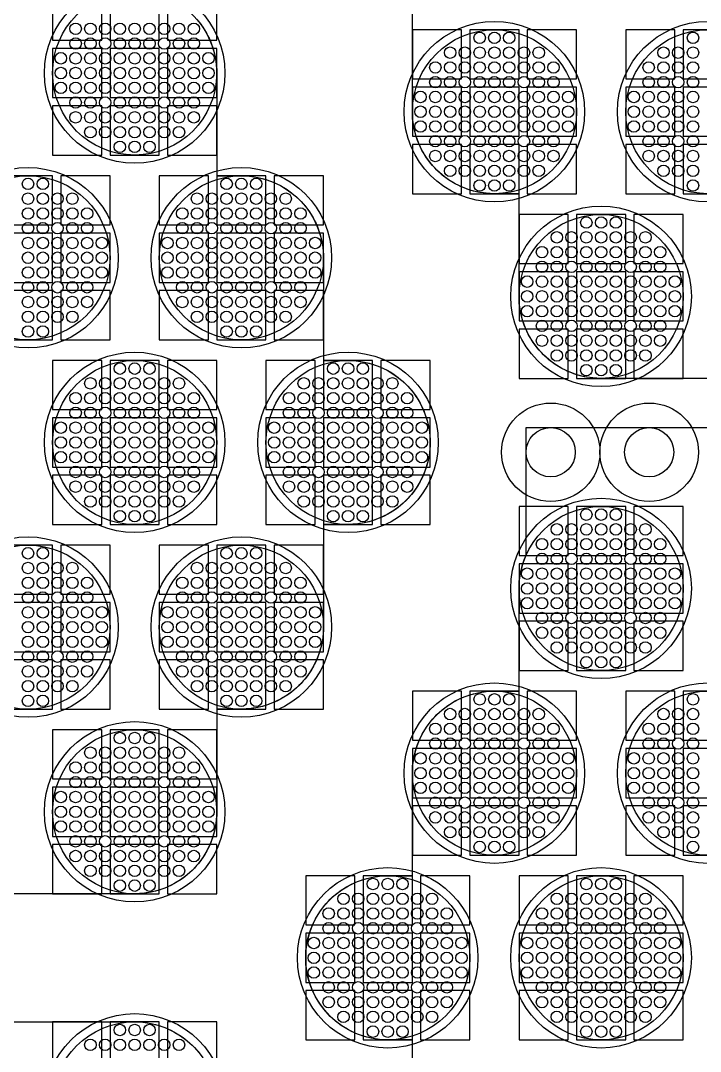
# Model space of a CAD drawing. Extents: x -49 to 54, y -38 to 38.
# Drawn here: x 35.98 to 40.12, y -14.71 to -8.43 of the extents above; entities that cross this region are included whole.
import ezdxf

# ---------------------------------------------------------------- set-up
doc = ezdxf.new("R2010")
doc.units = 0
for name, color, linetype in [('ADHESIVE_VIA_OPENINGS', 30, 'CONTINUOUS'), ('BACK_LAYER', 5, 'CONTINUOUS'), ('COND_LAYER_LOWER_ELECTRODE', 6, 'CONTINUOUS'), ('CONDUCTIVE_LAYER_BACK_LAYER', 2, 'CONTINUOUS'), ('EMITTER', 3, 'CONTINUOUS'), ('LOWER_ELECTRODE', 1, 'CONTINUOUS'), ('SUBSTRATE_VIA', 4, 'CONTINUOUS')]:
    doc.layers.add(name, color=color, linetype=linetype)

msp = doc.modelspace()

# ---------------------------------------------------------------- linework, layer by layer
at = {"layer": 'ADHESIVE_VIA_OPENINGS'}
for centre in [(39.207, -11.0564), (39.807, -11.0564)]:
    msp.add_circle(centre, 0.3, dxfattribs=at)
at = {"layer": 'BACK_LAYER'}
for points in [[(36.1721, -8.5448), (36.4721, -8.5448), (36.4721, -8.2448), (36.1721, -8.2448)], [(36.5221, -8.5448), (36.8221, -8.5448), (36.8221, -8.2448), (36.5221, -8.2448)], [(36.8721, -8.5448), (37.1721, -8.5448), (37.1721, -8.2448), (36.8721, -8.2448)], [(38.3639, -8.7805), (38.6639, -8.7805), (38.6639, -8.4805), (38.3639, -8.4805)], [(38.7139, -8.7805), (39.0139, -8.7805), (39.0139, -8.4805), (38.7139, -8.4805)], [(39.0639, -8.7805), (39.3639, -8.7805), (39.3639, -8.4805), (39.0639, -8.4805)], [(39.6639, -8.7805), (39.9639, -8.7805), (39.9639, -8.4805), (39.6639, -8.4805)], [(40.0139, -8.7805), (40.3139, -8.7805), (40.3139, -8.4805), (40.0139, -8.4805)], [(36.1721, -8.8948), (36.4721, -8.8948), (36.4721, -8.5948), (36.1721, -8.5948)], [(36.5221, -8.8948), (36.8221, -8.8948), (36.8221, -8.5948), (36.5221, -8.5948)], [(36.8721, -8.8948), (37.1721, -8.8948), (37.1721, -8.5948), (36.8721, -8.5948)], [(38.3639, -9.1305), (38.6639, -9.1305), (38.6639, -8.8305), (38.3639, -8.8305)], [(38.7139, -9.1305), (39.0139, -9.1305), (39.0139, -8.8305), (38.7139, -8.8305)], [(39.0639, -9.1305), (39.3639, -9.1305), (39.3639, -8.8305), (39.0639, -8.8305)], [(39.6639, -9.1305), (39.9639, -9.1305), (39.9639, -8.8305), (39.6639, -8.8305)], [(40.0139, -9.1305), (40.3139, -9.1305), (40.3139, -8.8305), (40.0139, -8.8305)], [(36.1721, -9.2448), (36.4721, -9.2448), (36.4721, -8.9448), (36.1721, -8.9448)], [(36.5221, -9.2448), (36.8221, -9.2448), (36.8221, -8.9448), (36.5221, -8.9448)], [(36.8721, -9.2448), (37.1721, -9.2448), (37.1721, -8.9448), (36.8721, -8.9448)], [(38.3639, -9.4805), (38.6639, -9.4805), (38.6639, -9.1805), (38.3639, -9.1805)], [(38.7139, -9.4805), (39.0139, -9.4805), (39.0139, -9.1805), (38.7139, -9.1805)], [(39.0639, -9.4805), (39.3639, -9.4805), (39.3639, -9.1805), (39.0639, -9.1805)], [(39.6639, -9.4805), (39.9639, -9.4805), (39.9639, -9.1805), (39.6639, -9.1805)], [(40.0139, -9.4805), (40.3139, -9.4805), (40.3139, -9.1805), (40.0139, -9.1805)], [(35.8721, -9.6707), (36.1721, -9.6707), (36.1721, -9.3707), (35.8721, -9.3707)], [(36.2221, -9.6707), (36.5221, -9.6707), (36.5221, -9.3707), (36.2221, -9.3707)], [(36.8221, -9.6707), (37.1221, -9.6707), (37.1221, -9.3707), (36.8221, -9.3707)], [(37.1721, -9.6707), (37.4721, -9.6707), (37.4721, -9.3707), (37.1721, -9.3707)], [(37.5221, -9.6707), (37.8221, -9.6707), (37.8221, -9.3707), (37.5221, -9.3707)], [(39.0139, -9.9063), (39.3139, -9.9063), (39.3139, -9.6063), (39.0139, -9.6063)], [(39.3639, -9.9063), (39.6639, -9.9063), (39.6639, -9.6063), (39.3639, -9.6063)], [(39.7139, -9.9063), (40.0139, -9.9063), (40.0139, -9.6063), (39.7139, -9.6063)], [(35.8721, -10.0207), (36.1721, -10.0207), (36.1721, -9.7207), (35.8721, -9.7207)], [(36.2221, -10.0207), (36.5221, -10.0207), (36.5221, -9.7207), (36.2221, -9.7207)], [(36.8221, -10.0207), (37.1221, -10.0207), (37.1221, -9.7207), (36.8221, -9.7207)], [(37.1721, -10.0207), (37.4721, -10.0207), (37.4721, -9.7207), (37.1721, -9.7207)], [(37.5221, -10.0207), (37.8221, -10.0207), (37.8221, -9.7207), (37.5221, -9.7207)], [(39.0139, -10.2563), (39.3139, -10.2563), (39.3139, -9.9563), (39.0139, -9.9563)], [(39.3639, -10.2563), (39.6639, -10.2563), (39.6639, -9.9563), (39.3639, -9.9563)], [(39.7139, -10.2563), (40.0139, -10.2563), (40.0139, -9.9563), (39.7139, -9.9563)], [(35.8721, -10.3707), (36.1721, -10.3707), (36.1721, -10.0707), (35.8721, -10.0707)], [(36.2221, -10.3707), (36.5221, -10.3707), (36.5221, -10.0707), (36.2221, -10.0707)], [(36.8221, -10.3707), (37.1221, -10.3707), (37.1221, -10.0707), (36.8221, -10.0707)], [(37.1721, -10.3707), (37.4721, -10.3707), (37.4721, -10.0707), (37.1721, -10.0707)], [(37.5221, -10.3707), (37.8221, -10.3707), (37.8221, -10.0707), (37.5221, -10.0707)], [(39.0139, -10.6063), (39.3139, -10.6063), (39.3139, -10.3063), (39.0139, -10.3063)], [(39.3639, -10.6063), (39.6639, -10.6063), (39.6639, -10.3063), (39.3639, -10.3063)], [(39.7139, -10.6063), (40.0139, -10.6063), (40.0139, -10.3063), (39.7139, -10.3063)], [(36.1721, -10.7965), (36.4721, -10.7965), (36.4721, -10.4965), (36.1721, -10.4965)], [(36.5221, -10.7965), (36.8221, -10.7965), (36.8221, -10.4965), (36.5221, -10.4965)], [(36.8721, -10.7965), (37.1721, -10.7965), (37.1721, -10.4965), (36.8721, -10.4965)], [(37.4721, -10.7965), (37.7721, -10.7965), (37.7721, -10.4965), (37.4721, -10.4965)], [(37.8221, -10.7965), (38.1221, -10.7965), (38.1221, -10.4965), (37.8221, -10.4965)], [(38.1721, -10.7965), (38.4721, -10.7965), (38.4721, -10.4965), (38.1721, -10.4965)], [(36.1721, -11.1465), (36.4721, -11.1465), (36.4721, -10.8465), (36.1721, -10.8465)], [(36.5221, -11.1465), (36.8221, -11.1465), (36.8221, -10.8465), (36.5221, -10.8465)], [(36.8721, -11.1465), (37.1721, -11.1465), (37.1721, -10.8465), (36.8721, -10.8465)], [(37.4721, -11.1465), (37.7721, -11.1465), (37.7721, -10.8465), (37.4721, -10.8465)], [(37.8221, -11.1465), (38.1221, -11.1465), (38.1221, -10.8465), (37.8221, -10.8465)], [(38.1721, -11.1465), (38.4721, -11.1465), (38.4721, -10.8465), (38.1721, -10.8465)], [(36.1721, -11.4965), (36.4721, -11.4965), (36.4721, -11.1965), (36.1721, -11.1965)], [(36.5221, -11.4965), (36.8221, -11.4965), (36.8221, -11.1965), (36.5221, -11.1965)], [(36.8721, -11.4965), (37.1721, -11.4965), (37.1721, -11.1965), (36.8721, -11.1965)], [(37.4721, -11.4965), (37.7721, -11.4965), (37.7721, -11.1965), (37.4721, -11.1965)], [(37.8221, -11.4965), (38.1221, -11.4965), (38.1221, -11.1965), (37.8221, -11.1965)], [(38.1721, -11.4965), (38.4721, -11.4965), (38.4721, -11.1965), (38.1721, -11.1965)], [(39.0139, -11.6867), (39.3139, -11.6867), (39.3139, -11.3867), (39.0139, -11.3867)], [(39.3639, -11.6867), (39.6639, -11.6867), (39.6639, -11.3867), (39.3639, -11.3867)], [(39.7139, -11.6867), (40.0139, -11.6867), (40.0139, -11.3867), (39.7139, -11.3867)], [(35.8721, -11.9223), (36.1721, -11.9223), (36.1721, -11.6223), (35.8721, -11.6223)], [(36.2221, -11.9223), (36.5221, -11.9223), (36.5221, -11.6223), (36.2221, -11.6223)], [(36.8221, -11.9223), (37.1221, -11.9223), (37.1221, -11.6223), (36.8221, -11.6223)], [(37.1721, -11.9223), (37.4721, -11.9223), (37.4721, -11.6223), (37.1721, -11.6223)], [(37.5221, -11.9223), (37.8221, -11.9223), (37.8221, -11.6223), (37.5221, -11.6223)], [(39.0139, -12.0367), (39.3139, -12.0367), (39.3139, -11.7367), (39.0139, -11.7367)], [(39.3639, -12.0367), (39.6639, -12.0367), (39.6639, -11.7367), (39.3639, -11.7367)], [(39.7139, -12.0367), (40.0139, -12.0367), (40.0139, -11.7367), (39.7139, -11.7367)], [(35.8721, -12.2723), (36.1721, -12.2723), (36.1721, -11.9723), (35.8721, -11.9723)], [(36.2221, -12.2723), (36.5221, -12.2723), (36.5221, -11.9723), (36.2221, -11.9723)], [(36.8221, -12.2723), (37.1221, -12.2723), (37.1221, -11.9723), (36.8221, -11.9723)], [(37.1721, -12.2723), (37.4721, -12.2723), (37.4721, -11.9723), (37.1721, -11.9723)], [(37.5221, -12.2723), (37.8221, -12.2723), (37.8221, -11.9723), (37.5221, -11.9723)], [(39.0139, -12.3867), (39.3139, -12.3867), (39.3139, -12.0867), (39.0139, -12.0867)], [(39.3639, -12.3867), (39.6639, -12.3867), (39.6639, -12.0867), (39.3639, -12.0867)], [(39.7139, -12.3867), (40.0139, -12.3867), (40.0139, -12.0867), (39.7139, -12.0867)], [(35.8721, -12.6223), (36.1721, -12.6223), (36.1721, -12.3223), (35.8721, -12.3223)], [(36.2221, -12.6223), (36.5221, -12.6223), (36.5221, -12.3223), (36.2221, -12.3223)], [(36.8221, -12.6223), (37.1221, -12.6223), (37.1221, -12.3223), (36.8221, -12.3223)], [(37.1721, -12.6223), (37.4721, -12.6223), (37.4721, -12.3223), (37.1721, -12.3223)], [(37.5221, -12.6223), (37.8221, -12.6223), (37.8221, -12.3223), (37.5221, -12.3223)], [(38.3639, -12.8125), (38.6639, -12.8125), (38.6639, -12.5125), (38.3639, -12.5125)], [(38.7139, -12.8125), (39.0139, -12.8125), (39.0139, -12.5125), (38.7139, -12.5125)], [(39.0639, -12.8125), (39.3639, -12.8125), (39.3639, -12.5125), (39.0639, -12.5125)], [(39.6639, -12.8125), (39.9639, -12.8125), (39.9639, -12.5125), (39.6639, -12.5125)], [(40.0139, -12.8125), (40.3139, -12.8125), (40.3139, -12.5125), (40.0139, -12.5125)], [(36.1721, -13.0482), (36.4721, -13.0482), (36.4721, -12.7482), (36.1721, -12.7482)], [(36.5221, -13.0482), (36.8221, -13.0482), (36.8221, -12.7482), (36.5221, -12.7482)], [(36.8721, -13.0482), (37.1721, -13.0482), (37.1721, -12.7482), (36.8721, -12.7482)], [(38.3639, -13.1625), (38.6639, -13.1625), (38.6639, -12.8625), (38.3639, -12.8625)], [(38.7139, -13.1625), (39.0139, -13.1625), (39.0139, -12.8625), (38.7139, -12.8625)], [(39.0639, -13.1625), (39.3639, -13.1625), (39.3639, -12.8625), (39.0639, -12.8625)], [(39.6639, -13.1625), (39.9639, -13.1625), (39.9639, -12.8625), (39.6639, -12.8625)], [(40.0139, -13.1625), (40.3139, -13.1625), (40.3139, -12.8625), (40.0139, -12.8625)], [(36.1721, -13.3982), (36.4721, -13.3982), (36.4721, -13.0982), (36.1721, -13.0982)], [(36.5221, -13.3982), (36.8221, -13.3982), (36.8221, -13.0982), (36.5221, -13.0982)], [(36.8721, -13.3982), (37.1721, -13.3982), (37.1721, -13.0982), (36.8721, -13.0982)], [(38.3639, -13.5125), (38.6639, -13.5125), (38.6639, -13.2125), (38.3639, -13.2125)], [(38.7139, -13.5125), (39.0139, -13.5125), (39.0139, -13.2125), (38.7139, -13.2125)], [(39.0639, -13.5125), (39.3639, -13.5125), (39.3639, -13.2125), (39.0639, -13.2125)], [(39.6639, -13.5125), (39.9639, -13.5125), (39.9639, -13.2125), (39.6639, -13.2125)], [(40.0139, -13.5125), (40.3139, -13.5125), (40.3139, -13.2125), (40.0139, -13.2125)], [(36.1721, -13.7482), (36.4721, -13.7482), (36.4721, -13.4482), (36.1721, -13.4482)], [(36.5221, -13.7482), (36.8221, -13.7482), (36.8221, -13.4482), (36.5221, -13.4482)], [(36.8721, -13.7482), (37.1721, -13.7482), (37.1721, -13.4482), (36.8721, -13.4482)], [(37.7139, -13.9384), (38.0139, -13.9384), (38.0139, -13.6384), (37.7139, -13.6384)], [(38.0639, -13.9384), (38.3639, -13.9384), (38.3639, -13.6384), (38.0639, -13.6384)], [(38.4139, -13.9384), (38.7139, -13.9384), (38.7139, -13.6384), (38.4139, -13.6384)], [(39.0139, -13.9384), (39.3139, -13.9384), (39.3139, -13.6384), (39.0139, -13.6384)], [(39.3639, -13.9384), (39.6639, -13.9384), (39.6639, -13.6384), (39.3639, -13.6384)], [(39.7139, -13.9384), (40.0139, -13.9384), (40.0139, -13.6384), (39.7139, -13.6384)], [(37.7139, -14.2884), (38.0139, -14.2884), (38.0139, -13.9884), (37.7139, -13.9884)], [(38.0639, -14.2884), (38.3639, -14.2884), (38.3639, -13.9884), (38.0639, -13.9884)], [(38.4139, -14.2884), (38.7139, -14.2884), (38.7139, -13.9884), (38.4139, -13.9884)], [(39.0139, -14.2884), (39.3139, -14.2884), (39.3139, -13.9884), (39.0139, -13.9884)], [(39.3639, -14.2884), (39.6639, -14.2884), (39.6639, -13.9884), (39.3639, -13.9884)], [(39.7139, -14.2884), (40.0139, -14.2884), (40.0139, -13.9884), (39.7139, -13.9884)], [(37.7139, -14.6384), (38.0139, -14.6384), (38.0139, -14.3384), (37.7139, -14.3384)], [(38.0639, -14.6384), (38.3639, -14.6384), (38.3639, -14.3384), (38.0639, -14.3384)], [(38.4139, -14.6384), (38.7139, -14.6384), (38.7139, -14.3384), (38.4139, -14.3384)], [(39.0139, -14.6384), (39.3139, -14.6384), (39.3139, -14.3384), (39.0139, -14.3384)], [(39.3639, -14.6384), (39.6639, -14.6384), (39.6639, -14.3384), (39.3639, -14.3384)], [(39.7139, -14.6384), (40.0139, -14.6384), (40.0139, -14.3384), (39.7139, -14.3384)], [(36.1721, -14.8286), (36.4721, -14.8286), (36.4721, -14.5286), (36.1721, -14.5286)], [(36.5221, -14.8286), (36.8221, -14.8286), (36.8221, -14.5286), (36.5221, -14.5286)], [(36.8721, -14.8286), (37.1721, -14.8286), (37.1721, -14.5286), (36.8721, -14.5286)]]:
    msp.add_lwpolyline(points, close=True, dxfattribs=at)
at = {"layer": 'COND_LAYER_LOWER_ELECTRODE'}
for centre in [(36.6721, -8.7448), (38.8639, -8.9805), (40.1639, -8.9805), (36.0221, -9.8707), (37.3221, -9.8707), (39.5139, -10.1063), (36.6721, -10.9965), (37.9721, -10.9965), (39.5139, -11.8867), (36.0221, -12.1223), (37.3221, -12.1223), (38.8639, -13.0125), (40.1639, -13.0125), (36.6721, -13.2482), (38.2139, -14.1384), (39.5139, -14.1384), (36.6721, -15.0286)]:
    msp.add_circle(centre, 0.55, dxfattribs=at)
at = {"layer": 'CONDUCTIVE_LAYER_BACK_LAYER'}
for points in [[(42.1239, -10.6062), (39.504, -10.6062), (39.4841, -10.6054), (39.4643, -10.6038), (39.4446, -10.6015), (39.4249, -10.5983), (39.4054, -10.5944), (39.3861, -10.5897), (39.367, -10.5842), (39.3481, -10.578), (39.3295, -10.5711), (39.3112, -10.5634), (39.2932, -10.5549), (39.2755, -10.5458), (39.2582, -10.536), (39.2413, -10.5255), (39.2249, -10.5143), (39.2089, -10.5025), (39.1934, -10.49), (39.1784, -10.477), (39.1639, -10.4634), (39.15, -10.4492), (39.1367, -10.4344), (39.1239, -10.4192), (39.1118, -10.4034), (39.1003, -10.3872), (39.0894, -10.3705), (39.0793, -10.3534), (39.0698, -10.336), (39.061, -10.3181), (39.053, -10.2999), (39.0456, -10.2815), (39.039, -10.2627), (39.0332, -10.2437), (39.0281, -10.2245), (39.0238, -10.2051), (39.0203, -10.1855), (39.0175, -10.1658), (39.0155, -10.146), (39.0143, -10.1262), (39.0139, -10.1063), (39.0139, -9.4804), (38.854, -9.4804), (38.8341, -9.4796), (38.8143, -9.478), (38.7946, -9.4756), (38.7749, -9.4725), (38.7554, -9.4686), (38.7361, -9.4639), (38.717, -9.4584), (38.6981, -9.4522), (38.6795, -9.4452), (38.6612, -9.4375), (38.6432, -9.4291), (38.6255, -9.42), (38.6082, -9.4101), (38.5913, -9.3996), (38.5749, -9.3885), (38.5589, -9.3767), (38.5434, -9.3642), (38.5284, -9.3512), (38.5139, -9.3375), (38.5, -9.3233), (38.4867, -9.3086), (38.4739, -9.2933), (38.4618, -9.2776), (38.4503, -9.2614), (38.4394, -9.2447), (38.4293, -9.2276), (38.4198, -9.2101), (38.411, -9.1923), (38.403, -9.1741), (38.3956, -9.1556), (38.389, -9.1369), (38.3832, -9.1179), (38.3781, -9.0987), (38.3738, -9.0792), (38.3703, -9.0597), (38.3675, -9.04), (38.3655, -9.0202), (38.3643, -9.0004), (38.3639, -8.9805), (38.3639, -8.3545)], [(37.0494, -8.4167), (37.0621, -8.432), (37.0742, -8.4477), (37.0857, -8.464), (37.0966, -8.4806), (37.1067, -8.4977), (37.1162, -8.5152), (37.125, -8.533), (37.1331, -8.5512), (37.1404, -8.5697), (37.147, -8.5884), (37.1528, -8.6074), (37.1579, -8.6267), (37.1622, -8.6461), (37.1658, -8.6656), (37.1685, -8.6853), (37.1705, -8.7051), (37.1717, -8.725), (37.1721, -8.7448), (37.1721, -9.3708), (37.332, -9.3708), (37.3519, -9.3716), (37.3717, -9.3731), (37.3914, -9.3755), (37.4111, -9.3787), (37.4306, -9.3826), (37.4499, -9.3873), (37.469, -9.3927), (37.4879, -9.399), (37.5065, -9.4059), (37.5248, -9.4136), (37.5429, -9.4221), (37.5605, -9.4312), (37.5778, -9.441), (37.5947, -9.4515), (37.6111, -9.4627), (37.6271, -9.4745), (37.6426, -9.4869), (37.6576, -9.5), (37.6721, -9.5136), (37.686, -9.5278), (37.6994, -9.5426), (37.7121, -9.5578), (37.7242, -9.5736), (37.7357, -9.5898), (37.7466, -9.6065), (37.7567, -9.6235), (37.7662, -9.641), (37.775, -9.6589), (37.7831, -9.677), (37.7904, -9.6955), (37.797, -9.7143), (37.8028, -9.7333), (37.8079, -9.7525), (37.8122, -9.7719), (37.8158, -9.7915), (37.8185, -9.8112), (37.8205, -9.8309), (37.8217, -9.8508), (37.8221, -9.8707), (37.8221, -10.4966), (37.982, -10.4966), (38.0019, -10.4974), (38.0217, -10.499), (38.0414, -10.5013), (38.0611, -10.5045), (38.0806, -10.5084), (38.0999, -10.5131), (38.119, -10.5186), (38.1379, -10.5248), (38.1565, -10.5318), (38.1748, -10.5395), (38.1929, -10.5479), (38.2105, -10.557), (38.2278, -10.5668), (38.2447, -10.5773), (38.2611, -10.5885), (38.2771, -10.6003), (38.2926, -10.6128), (38.3076, -10.6258), (38.3221, -10.6395), (38.336, -10.6537), (38.3494, -10.6684), (38.3621, -10.6837), (38.3742, -10.6994), (38.3857, -10.7156), (38.3966, -10.7323), (38.4067, -10.7494), (38.4162, -10.7669), (38.425, -10.7847), (38.4331, -10.8029), (38.4404, -10.8213), (38.447, -10.8401), (38.4528, -10.8591), (38.4579, -10.8783), (38.4622, -10.8977), (38.4658, -10.9173), (38.4685, -10.937), (38.4705, -10.9568), (38.4717, -10.9766), (38.4721, -10.9965), (38.4717, -11.0164), (38.4705, -11.0362), (38.4685, -11.056), (38.4658, -11.0757), (38.4622, -11.0953), (38.4579, -11.1147), (38.4528, -11.1339), (38.447, -11.1529), (38.4404, -11.1717), (38.4331, -11.1901), (38.425, -11.2083), (38.4162, -11.2262), (38.4067, -11.2436), (38.3966, -11.2607), (38.3857, -11.2774), (38.3742, -11.2936), (38.3621, -11.3094), (38.3494, -11.3246), (38.336, -11.3394), (38.3221, -11.3536), (38.3076, -11.3672), (38.2926, -11.3802), (38.2771, -11.3927), (38.2611, -11.4045), (38.2447, -11.4157), (38.2278, -11.4262), (38.2105, -11.436), (38.1929, -11.4451), (38.1748, -11.4535), (38.1565, -11.4612), (38.1379, -11.4682), (38.119, -11.4744), (38.0999, -11.4799), (38.0806, -11.4846), (38.0611, -11.4885), (38.0414, -11.4917), (38.0217, -11.494), (38.0019, -11.4956), (37.982, -11.4964), (37.8221, -11.4964), (37.8221, -12.1223), (37.8217, -12.1422), (37.8205, -12.1621), (37.8185, -12.1818), (37.8158, -12.2015), (37.8122, -12.2211), (37.8079, -12.2405), (37.8028, -12.2597), (37.797, -12.2787), (37.7904, -12.2975), (37.7831, -12.316), (37.775, -12.3341), (37.7662, -12.352), (37.7567, -12.3695), (37.7466, -12.3865), (37.7357, -12.4032), (37.7242, -12.4194), (37.7121, -12.4352), (37.6994, -12.4505), (37.686, -12.4652), (37.6721, -12.4794), (37.6576, -12.493), (37.6426, -12.5061), (37.6271, -12.5185), (37.6111, -12.5303), (37.5947, -12.5415), (37.5778, -12.552), (37.5605, -12.5618), (37.5429, -12.571), (37.5248, -12.5794), (37.5065, -12.5871), (37.4879, -12.594), (37.469, -12.6003), (37.4499, -12.6057), (37.4306, -12.6104), (37.4111, -12.6144), (37.3914, -12.6175), (37.3717, -12.6199), (37.3519, -12.6214), (37.332, -12.6222), (37.1721, -12.6222), (37.1721, -13.2482), (37.1717, -13.268), (37.1705, -13.2879), (37.1685, -13.3077), (37.1658, -13.3274), (37.1622, -13.3469), (37.1579, -13.3663), (37.1528, -13.3856), (37.147, -13.4046), (37.1404, -13.4233), (37.1331, -13.4418), (37.125, -13.46), (37.1162, -13.4778), (37.1067, -13.4953), (37.0966, -13.5124), (37.0857, -13.529), (37.0742, -13.5453), (37.0621, -13.561), (37.0494, -13.5763), (37.036, -13.591), (37.0221, -13.6052), (37.0076, -13.6189), (36.9926, -13.6319), (36.9771, -13.6443), (36.9611, -13.6562), (36.9447, -13.6673), (36.9278, -13.6778), (36.9105, -13.6877), (36.8929, -13.6968), (36.8748, -13.7052), (36.8565, -13.7129), (36.8379, -13.7199), (36.819, -13.7261), (36.7999, -13.7316), (36.7806, -13.7363), (36.7611, -13.7402), (36.7414, -13.7433), (36.7217, -13.7457), (36.7019, -13.7473), (36.682, -13.7481), (34.0621, -13.7481)], [(38.3639, -15.2642), (38.3639, -14.6383), (38.204, -14.6383), (38.1841, -14.6375), (38.1643, -14.6359), (38.1446, -14.6335), (38.1249, -14.6304), (38.1054, -14.6265), (38.0861, -14.6218), (38.067, -14.6163), (38.0481, -14.6101), (38.0295, -14.6031), (38.0112, -14.5954), (37.9932, -14.587), (37.9755, -14.5779), (37.9582, -14.568), (37.9413, -14.5575), (37.9249, -14.5463), (37.9089, -14.5345), (37.8934, -14.5221), (37.8784, -14.509), (37.8639, -14.4954), (37.85, -14.4812), (37.8367, -14.4665), (37.8239, -14.4512), (37.8118, -14.4355), (37.8003, -14.4192), (37.7894, -14.4026), (37.7793, -14.3855), (37.7698, -14.368), (37.761, -14.3502), (37.753, -14.332), (37.7456, -14.3135), (37.739, -14.2948), (37.7332, -14.2758), (37.7281, -14.2565), (37.7238, -14.2371), (37.7203, -14.2176), (37.7175, -14.1979), (37.7155, -14.1781), (37.7143, -14.1582), (37.7139, -14.1384), (37.7143, -14.1185), (37.7155, -14.0986), (37.7175, -14.0789), (37.7203, -14.0592), (37.7238, -14.0396), (37.7281, -14.0202), (37.7332, -14.001), (37.739, -13.982), (37.7456, -13.9632), (37.753, -13.9447), (37.761, -13.9266), (37.7698, -13.9087), (37.7793, -13.8912), (37.7894, -13.8742), (37.8003, -13.8575), (37.8118, -13.8413), (37.8239, -13.8255), (37.8367, -13.8103), (37.85, -13.7955), (37.8639, -13.7813), (37.8784, -13.7677), (37.8934, -13.7546), (37.9089, -13.7422), (37.9249, -13.7304), (37.9413, -13.7192), (37.9582, -13.7087), (37.9755, -13.6989), (37.9932, -13.6897), (38.0112, -13.6813), (38.0295, -13.6736), (38.0481, -13.6667), (38.067, -13.6604), (38.0861, -13.655), (38.1054, -13.6503), (38.1249, -13.6463), (38.1446, -13.6432), (38.1643, -13.6408), (38.1841, -13.6393), (38.204, -13.6385), (38.3639, -13.6385), (38.3639, -13.0125), (38.3643, -12.9927), (38.3655, -12.9728), (38.3675, -12.953), (38.3703, -12.9333), (38.3738, -12.9138), (38.3781, -12.8944), (38.3832, -12.8751), (38.389, -12.8561), (38.3956, -12.8374), (38.403, -12.8189), (38.411, -12.8007), (38.4198, -12.7829), (38.4293, -12.7654), (38.4394, -12.7483), (38.4503, -12.7317), (38.4618, -12.7154), (38.4739, -12.6997), (38.4867, -12.6844), (38.5, -12.6697), (38.5139, -12.6555), (38.5284, -12.6418), (38.5434, -12.6288), (38.5589, -12.6164), (38.5749, -12.6045), (38.5913, -12.5934), (38.6082, -12.5829), (38.6255, -12.573), (38.6432, -12.5639), (38.6612, -12.5555), (38.6795, -12.5478), (38.6981, -12.5408), (38.717, -12.5346), (38.7361, -12.5291), (38.7554, -12.5244), (38.7749, -12.5205), (38.7946, -12.5174), (38.8143, -12.515), (38.8341, -12.5134), (38.854, -12.5126), (39.0139, -12.5126), (39.0139, -11.8867), (39.0143, -11.8668), (39.0155, -11.847), (39.0175, -11.8272), (39.0203, -11.8075), (39.0238, -11.7879), (39.0281, -11.7685), (39.0332, -11.7493), (39.039, -11.7303), (39.0456, -11.7115), (39.053, -11.6931), (39.057, -11.6839), (39.057, -10.9064), (40.8139, -10.9064)], [(35.3721, -14.5287), (36.682, -14.5287), (36.7019, -14.5294), (36.7217, -14.531), (36.7414, -14.5334), (36.7611, -14.5365), (36.7806, -14.5405), (36.7999, -14.5452), (36.819, -14.5506), (36.8379, -14.5568), (36.8565, -14.5638), (36.8748, -14.5715), (36.8929, -14.5799), (36.9105, -14.5891), (36.9278, -14.5989), (36.9447, -14.6094), (36.9611, -14.6206), (36.9771, -14.6324), (36.9926, -14.6448), (37.0076, -14.6579), (37.0221, -14.6715), (37.036, -14.6857), (37.0494, -14.7004), (37.0621, -14.7157)]]:
    msp.add_lwpolyline(points, dxfattribs=at)
at = {"layer": 'EMITTER'}
for centre in [(36.6721, -8.7448), (38.8639, -8.9805), (40.1639, -8.9805), (36.0221, -9.8707), (37.3221, -9.8707), (39.5139, -10.1063), (36.6721, -10.9965), (37.9721, -10.9965), (39.5139, -11.8867), (36.0221, -12.1223), (37.3221, -12.1223), (38.8639, -13.0125), (40.1639, -13.0125), (36.6721, -13.2482), (38.2139, -14.1384), (39.5139, -14.1384), (36.6721, -15.0286)]:
    msp.add_circle(centre, 0.5, dxfattribs=at)
at = {"layer": 'LOWER_ELECTRODE'}
for centre in [(36.3121, -8.4748), (36.4021, -8.4748), (36.4921, -8.4748), (36.5821, -8.4748), (36.6721, -8.4748), (36.7621, -8.4748), (36.8521, -8.4748), (36.9421, -8.4748), (37.0321, -8.4748), (36.3121, -8.5648), (36.4021, -8.5648), (36.4921, -8.5648), (36.5821, -8.5648), (36.6721, -8.5648), (36.7621, -8.5648), (36.8521, -8.5648), (36.9421, -8.5648), (37.0321, -8.5648), (38.7739, -8.5305), (38.8639, -8.5305), (38.9539, -8.5305), (40.0739, -8.5305), (38.5939, -8.6205), (38.6839, -8.6205), (38.7739, -8.6205), (38.8639, -8.6205), (38.9539, -8.6205), (39.0439, -8.6205), (39.1339, -8.6205), (39.8939, -8.6205), (39.9839, -8.6205), (40.0739, -8.6205), (36.2221, -8.6548), (36.3121, -8.6548), (36.4021, -8.6548), (36.4921, -8.6548), (36.5821, -8.6548), (36.6721, -8.6548), (36.7621, -8.6548), (36.8521, -8.6548), (36.9421, -8.6548), (37.0321, -8.6548), (37.1221, -8.6548), (36.2221, -8.7448), (36.3121, -8.7448), (36.4021, -8.7448), (36.4921, -8.7448), (36.5821, -8.7448), (36.6721, -8.7448), (36.7621, -8.7448), (36.8521, -8.7448), (36.9421, -8.7448), (37.0321, -8.7448), (37.1221, -8.7448), (38.5039, -8.7105), (38.5939, -8.7105), (38.6839, -8.7105), (38.7739, -8.7105), (38.8639, -8.7105), (38.9539, -8.7105), (39.0439, -8.7105), (39.1339, -8.7105), (39.2239, -8.7105), (39.8039, -8.7105), (39.8939, -8.7105), (39.9839, -8.7105), (40.0739, -8.7105), (38.5039, -8.8005), (38.5939, -8.8005), (38.6839, -8.8005), (38.7739, -8.8005), (38.8639, -8.8005), (38.9539, -8.8005), (39.0439, -8.8005), (39.1339, -8.8005), (39.2239, -8.8005), (39.8039, -8.8005), (39.8939, -8.8005), (39.9839, -8.8005), (40.0739, -8.8005), (36.2221, -8.8348), (36.3121, -8.8348), (36.4021, -8.8348), (36.4921, -8.8348), (36.5821, -8.8348), (36.6721, -8.8348), (36.7621, -8.8348), (36.8521, -8.8348), (36.9421, -8.8348), (37.0321, -8.8348), (37.1221, -8.8348), (38.4139, -8.8905), (38.5039, -8.8905), (38.5939, -8.8905), (38.6839, -8.8905), (38.7739, -8.8905), (38.8639, -8.8905), (38.9539, -8.8905), (39.0439, -8.8905), (39.1339, -8.8905), (39.2239, -8.8905), (39.3139, -8.8905), (39.7139, -8.8905), (39.8039, -8.8905), (39.8939, -8.8905), (39.9839, -8.8905), (40.0739, -8.8905), (36.3121, -8.9248), (36.4021, -8.9248), (36.4921, -8.9248), (36.5821, -8.9248), (36.6721, -8.9248), (36.7621, -8.9248), (36.8521, -8.9248), (36.9421, -8.9248), (37.0321, -8.9248), (36.3121, -9.0148), (36.4021, -9.0148), (36.4921, -9.0148), (36.5821, -9.0148), (36.6721, -9.0148), (36.7621, -9.0148), (36.8521, -9.0148), (36.9421, -9.0148), (37.0321, -9.0148), (38.4139, -8.9805), (38.5039, -8.9805), (38.5939, -8.9805), (38.6839, -8.9805), (38.7739, -8.9805), (38.8639, -8.9805), (38.9539, -8.9805), (39.0439, -8.9805), (39.1339, -8.9805), (39.2239, -8.9805), (39.3139, -8.9805), (39.7139, -8.9805), (39.8039, -8.9805), (39.8939, -8.9805), (39.9839, -8.9805), (40.0739, -8.9805), (38.4139, -9.0705), (38.5039, -9.0705), (38.5939, -9.0705), (38.6839, -9.0705), (38.7739, -9.0705), (38.8639, -9.0705), (38.9539, -9.0705), (39.0439, -9.0705), (39.1339, -9.0705), (39.2239, -9.0705), (39.3139, -9.0705), (39.7139, -9.0705), (39.8039, -9.0705), (39.8939, -9.0705), (39.9839, -9.0705), (40.0739, -9.0705), (36.4021, -9.1048), (36.4921, -9.1048), (36.5821, -9.1048), (36.6721, -9.1048), (36.7621, -9.1048), (36.8521, -9.1048), (36.9421, -9.1048), (36.5821, -9.1948), (36.6721, -9.1948), (36.7621, -9.1948), (38.5039, -9.1605), (38.5939, -9.1605), (38.6839, -9.1605), (38.7739, -9.1605), (38.8639, -9.1605), (38.9539, -9.1605), (39.0439, -9.1605), (39.1339, -9.1605), (39.2239, -9.1605), (39.8039, -9.1605), (39.8939, -9.1605), (39.9839, -9.1605), (40.0739, -9.1605), (38.5039, -9.2505), (38.5939, -9.2505), (38.6839, -9.2505), (38.7739, -9.2505), (38.8639, -9.2505), (38.9539, -9.2505), (39.0439, -9.2505), (39.1339, -9.2505), (39.2239, -9.2505), (39.8039, -9.2505), (39.8939, -9.2505), (39.9839, -9.2505), (40.0739, -9.2505), (38.5939, -9.3405), (38.6839, -9.3405), (38.7739, -9.3405), (38.8639, -9.3405), (38.9539, -9.3405), (39.0439, -9.3405), (39.1339, -9.3405), (39.8939, -9.3405), (39.9839, -9.3405), (40.0739, -9.3405), (36.0221, -9.4207), (36.1121, -9.4207), (37.2321, -9.4207), (37.3221, -9.4207), (37.4121, -9.4207), (38.7739, -9.4305), (38.8639, -9.4305), (38.9539, -9.4305), (40.0739, -9.4305), (36.0221, -9.5107), (36.1121, -9.5107), (36.2021, -9.5107), (36.2921, -9.5107), (37.0521, -9.5107), (37.1421, -9.5107), (37.2321, -9.5107), (37.3221, -9.5107), (37.4121, -9.5107), (37.5021, -9.5107), (37.5921, -9.5107), (36.0221, -9.6007), (36.1121, -9.6007), (36.2021, -9.6007), (36.2921, -9.6007), (36.3821, -9.6007), (36.9621, -9.6007), (37.0521, -9.6007), (37.1421, -9.6007), (37.2321, -9.6007), (37.3221, -9.6007), (37.4121, -9.6007), (37.5021, -9.6007), (37.5921, -9.6007), (37.6821, -9.6007), (36.0221, -9.6907), (36.1121, -9.6907), (36.2021, -9.6907), (36.2921, -9.6907), (36.3821, -9.6907), (36.9621, -9.6907), (37.0521, -9.6907), (37.1421, -9.6907), (37.2321, -9.6907), (37.3221, -9.6907), (37.4121, -9.6907), (37.5021, -9.6907), (37.5921, -9.6907), (37.6821, -9.6907), (39.4239, -9.6563), (39.5139, -9.6563), (39.6039, -9.6563), (39.2439, -9.7463), (39.3339, -9.7463), (39.4239, -9.7463), (39.5139, -9.7463), (39.6039, -9.7463), (39.6939, -9.7463), (39.7839, -9.7463), (36.0221, -9.7807), (36.1121, -9.7807), (36.2021, -9.7807), (36.2921, -9.7807), (36.3821, -9.7807), (36.4721, -9.7807), (36.8721, -9.7807), (36.9621, -9.7807), (37.0521, -9.7807), (37.1421, -9.7807), (37.2321, -9.7807), (37.3221, -9.7807), (37.4121, -9.7807), (37.5021, -9.7807), (37.5921, -9.7807), (37.6821, -9.7807), (37.7721, -9.7807), (39.1539, -9.8363), (39.2439, -9.8363), (39.3339, -9.8363), (39.4239, -9.8363), (39.5139, -9.8363), (39.6039, -9.8363), (39.6939, -9.8363), (39.7839, -9.8363), (39.8739, -9.8363), (36.0221, -9.8707), (36.1121, -9.8707), (36.2021, -9.8707), (36.2921, -9.8707), (36.3821, -9.8707), (36.4721, -9.8707), (36.8721, -9.8707), (36.9621, -9.8707), (37.0521, -9.8707), (37.1421, -9.8707), (37.2321, -9.8707), (37.3221, -9.8707), (37.4121, -9.8707), (37.5021, -9.8707), (37.5921, -9.8707), (37.6821, -9.8707), (37.7721, -9.8707), (36.0221, -9.9607), (36.1121, -9.9607), (36.2021, -9.9607), (36.2921, -9.9607), (36.3821, -9.9607), (36.4721, -9.9607), (36.8721, -9.9607), (36.9621, -9.9607), (37.0521, -9.9607), (37.1421, -9.9607), (37.2321, -9.9607), (37.3221, -9.9607), (37.4121, -9.9607), (37.5021, -9.9607), (37.5921, -9.9607), (37.6821, -9.9607), (37.7721, -9.9607), (39.1539, -9.9263), (39.2439, -9.9263), (39.3339, -9.9263), (39.4239, -9.9263), (39.5139, -9.9263), (39.6039, -9.9263), (39.6939, -9.9263), (39.7839, -9.9263), (39.8739, -9.9263), (39.0639, -10.0163), (39.1539, -10.0163), (39.2439, -10.0163), (39.3339, -10.0163), (39.4239, -10.0163), (39.5139, -10.0163), (39.6039, -10.0163), (39.6939, -10.0163), (39.7839, -10.0163), (39.8739, -10.0163), (39.9639, -10.0163), (36.0221, -10.0507), (36.1121, -10.0507), (36.2021, -10.0507), (36.2921, -10.0507), (36.3821, -10.0507), (36.9621, -10.0507), (37.0521, -10.0507), (37.1421, -10.0507), (37.2321, -10.0507), (37.3221, -10.0507), (37.4121, -10.0507), (37.5021, -10.0507), (37.5921, -10.0507), (37.6821, -10.0507), (36.0221, -10.1407), (36.1121, -10.1407), (36.2021, -10.1407), (36.2921, -10.1407), (36.3821, -10.1407), (36.9621, -10.1407), (37.0521, -10.1407), (37.1421, -10.1407), (37.2321, -10.1407), (37.3221, -10.1407), (37.4121, -10.1407), (37.5021, -10.1407), (37.5921, -10.1407), (37.6821, -10.1407), (39.0639, -10.1063), (39.1539, -10.1063), (39.2439, -10.1063), (39.3339, -10.1063), (39.4239, -10.1063), (39.5139, -10.1063), (39.6039, -10.1063), (39.6939, -10.1063), (39.7839, -10.1063), (39.8739, -10.1063), (39.9639, -10.1063), (39.0639, -10.1963), (39.1539, -10.1963), (39.2439, -10.1963), (39.3339, -10.1963), (39.4239, -10.1963), (39.5139, -10.1963), (39.6039, -10.1963), (39.6939, -10.1963), (39.7839, -10.1963), (39.8739, -10.1963), (39.9639, -10.1963), (36.0221, -10.2307), (36.1121, -10.2307), (36.2021, -10.2307), (36.2921, -10.2307), (37.0521, -10.2307), (37.1421, -10.2307), (37.2321, -10.2307), (37.3221, -10.2307), (37.4121, -10.2307), (37.5021, -10.2307), (37.5921, -10.2307), (36.0221, -10.3207), (36.1121, -10.3207), (37.2321, -10.3207), (37.3221, -10.3207), (37.4121, -10.3207), (39.1539, -10.2863), (39.2439, -10.2863), (39.3339, -10.2863), (39.4239, -10.2863), (39.5139, -10.2863), (39.6039, -10.2863), (39.6939, -10.2863), (39.7839, -10.2863), (39.8739, -10.2863), (39.1539, -10.3763), (39.2439, -10.3763), (39.3339, -10.3763), (39.4239, -10.3763), (39.5139, -10.3763), (39.6039, -10.3763), (39.6939, -10.3763), (39.7839, -10.3763), (39.8739, -10.3763), (39.2439, -10.4663), (39.3339, -10.4663), (39.4239, -10.4663), (39.5139, -10.4663), (39.6039, -10.4663), (39.6939, -10.4663), (39.7839, -10.4663), (36.5821, -10.5465), (36.6721, -10.5465), (36.7621, -10.5465), (37.8821, -10.5465), (37.9721, -10.5465), (38.0621, -10.5465), (39.4239, -10.5563), (39.5139, -10.5563), (39.6039, -10.5563), (36.4021, -10.6365), (36.4921, -10.6365), (36.5821, -10.6365), (36.6721, -10.6365), (36.7621, -10.6365), (36.8521, -10.6365), (36.9421, -10.6365), (37.7021, -10.6365), (37.7921, -10.6365), (37.8821, -10.6365), (37.9721, -10.6365), (38.0621, -10.6365), (38.1521, -10.6365), (38.2421, -10.6365), (36.3121, -10.7265), (36.4021, -10.7265), (36.4921, -10.7265), (36.5821, -10.7265), (36.6721, -10.7265), (36.7621, -10.7265), (36.8521, -10.7265), (36.9421, -10.7265), (37.0321, -10.7265), (37.6121, -10.7265), (37.7021, -10.7265), (37.7921, -10.7265), (37.8821, -10.7265), (37.9721, -10.7265), (38.0621, -10.7265), (38.1521, -10.7265), (38.2421, -10.7265), (38.3321, -10.7265), (36.3121, -10.8165), (36.4021, -10.8165), (36.4921, -10.8165), (36.5821, -10.8165), (36.6721, -10.8165), (36.7621, -10.8165), (36.8521, -10.8165), (36.9421, -10.8165), (37.0321, -10.8165), (37.6121, -10.8165), (37.7021, -10.8165), (37.7921, -10.8165), (37.8821, -10.8165), (37.9721, -10.8165), (38.0621, -10.8165), (38.1521, -10.8165), (38.2421, -10.8165), (38.3321, -10.8165), (36.2221, -10.9065), (36.3121, -10.9065), (36.4021, -10.9065), (36.4921, -10.9065), (36.5821, -10.9065), (36.6721, -10.9065), (36.7621, -10.9065), (36.8521, -10.9065), (36.9421, -10.9065), (37.0321, -10.9065), (37.1221, -10.9065), (37.5221, -10.9065), (37.6121, -10.9065), (37.7021, -10.9065), (37.7921, -10.9065), (37.8821, -10.9065), (37.9721, -10.9065), (38.0621, -10.9065), (38.1521, -10.9065), (38.2421, -10.9065), (38.3321, -10.9065), (38.4221, -10.9065), (36.2221, -10.9965), (36.3121, -10.9965), (36.4021, -10.9965), (36.4921, -10.9965), (36.5821, -10.9965), (36.6721, -10.9965), (36.7621, -10.9965), (36.8521, -10.9965), (36.9421, -10.9965), (37.0321, -10.9965), (37.1221, -10.9965), (37.5221, -10.9965), (37.6121, -10.9965), (37.7021, -10.9965), (37.7921, -10.9965), (37.8821, -10.9965), (37.9721, -10.9965), (38.0621, -10.9965), (38.1521, -10.9965), (38.2421, -10.9965), (38.3321, -10.9965), (38.4221, -10.9965), (36.2221, -11.0865), (36.3121, -11.0865), (36.4021, -11.0865), (36.4921, -11.0865), (36.5821, -11.0865), (36.6721, -11.0865), (36.7621, -11.0865), (36.8521, -11.0865), (36.9421, -11.0865), (37.0321, -11.0865), (37.1221, -11.0865), (37.5221, -11.0865), (37.6121, -11.0865), (37.7021, -11.0865), (37.7921, -11.0865), (37.8821, -11.0865), (37.9721, -11.0865), (38.0621, -11.0865), (38.1521, -11.0865), (38.2421, -11.0865), (38.3321, -11.0865), (38.4221, -11.0865), (36.3121, -11.1765), (36.4021, -11.1765), (36.4921, -11.1765), (36.5821, -11.1765), (36.6721, -11.1765), (36.7621, -11.1765), (36.8521, -11.1765), (36.9421, -11.1765), (37.0321, -11.1765), (37.6121, -11.1765), (37.7021, -11.1765), (37.7921, -11.1765), (37.8821, -11.1765), (37.9721, -11.1765), (38.0621, -11.1765), (38.1521, -11.1765), (38.2421, -11.1765), (38.3321, -11.1765), (36.3121, -11.2665), (36.4021, -11.2665), (36.4921, -11.2665), (36.5821, -11.2665), (36.6721, -11.2665), (36.7621, -11.2665), (36.8521, -11.2665), (36.9421, -11.2665), (37.0321, -11.2665), (37.6121, -11.2665), (37.7021, -11.2665), (37.7921, -11.2665), (37.8821, -11.2665), (37.9721, -11.2665), (38.0621, -11.2665), (38.1521, -11.2665), (38.2421, -11.2665), (38.3321, -11.2665), (36.4021, -11.3565), (36.4921, -11.3565), (36.5821, -11.3565), (36.6721, -11.3565), (36.7621, -11.3565), (36.8521, -11.3565), (36.9421, -11.3565), (37.7021, -11.3565), (37.7921, -11.3565), (37.8821, -11.3565), (37.9721, -11.3565), (38.0621, -11.3565), (38.1521, -11.3565), (38.2421, -11.3565), (36.5821, -11.4465), (36.6721, -11.4465), (36.7621, -11.4465), (37.8821, -11.4465), (37.9721, -11.4465), (38.0621, -11.4465), (39.4239, -11.4367), (39.5139, -11.4367), (39.6039, -11.4367), (39.2439, -11.5267), (39.3339, -11.5267), (39.4239, -11.5267), (39.5139, -11.5267), (39.6039, -11.5267), (39.6939, -11.5267), (39.7839, -11.5267), (39.1539, -11.6167), (39.2439, -11.6167), (39.3339, -11.6167), (39.4239, -11.6167), (39.5139, -11.6167), (39.6039, -11.6167), (39.6939, -11.6167), (39.7839, -11.6167), (39.8739, -11.6167), (36.0221, -11.6723), (36.1121, -11.6723), (37.2321, -11.6723), (37.3221, -11.6723), (37.4121, -11.6723), (39.1539, -11.7067), (39.2439, -11.7067), (39.3339, -11.7067), (39.4239, -11.7067), (39.5139, -11.7067), (39.6039, -11.7067), (39.6939, -11.7067), (39.7839, -11.7067), (39.8739, -11.7067), (36.0221, -11.7623), (36.1121, -11.7623), (36.2021, -11.7623), (36.2921, -11.7623), (37.0521, -11.7623), (37.1421, -11.7623), (37.2321, -11.7623), (37.3221, -11.7623), (37.4121, -11.7623), (37.5021, -11.7623), (37.5921, -11.7623), (39.0639, -11.7967), (39.1539, -11.7967), (39.2439, -11.7967), (39.3339, -11.7967), (39.4239, -11.7967), (39.5139, -11.7967), (39.6039, -11.7967), (39.6939, -11.7967), (39.7839, -11.7967), (39.8739, -11.7967), (39.9639, -11.7967), (36.0221, -11.8523), (36.1121, -11.8523), (36.2021, -11.8523), (36.2921, -11.8523), (36.3821, -11.8523), (36.9621, -11.8523), (37.0521, -11.8523), (37.1421, -11.8523), (37.2321, -11.8523), (37.3221, -11.8523), (37.4121, -11.8523), (37.5021, -11.8523), (37.5921, -11.8523), (37.6821, -11.8523), (39.0639, -11.8867), (39.1539, -11.8867), (39.2439, -11.8867), (39.3339, -11.8867), (39.4239, -11.8867), (39.5139, -11.8867), (39.6039, -11.8867), (39.6939, -11.8867), (39.7839, -11.8867), (39.8739, -11.8867), (39.9639, -11.8867), (36.0221, -11.9423), (36.1121, -11.9423), (36.2021, -11.9423), (36.2921, -11.9423), (36.3821, -11.9423), (36.9621, -11.9423), (37.0521, -11.9423), (37.1421, -11.9423), (37.2321, -11.9423), (37.3221, -11.9423), (37.4121, -11.9423), (37.5021, -11.9423), (37.5921, -11.9423), (37.6821, -11.9423), (36.0221, -12.0323), (36.1121, -12.0323), (36.2021, -12.0323), (36.2921, -12.0323), (36.3821, -12.0323), (36.4721, -12.0323), (36.8721, -12.0323), (36.9621, -12.0323), (37.0521, -12.0323), (37.1421, -12.0323), (37.2321, -12.0323), (37.3221, -12.0323), (37.4121, -12.0323), (37.5021, -12.0323), (37.5921, -12.0323), (37.6821, -12.0323), (37.7721, -12.0323), (39.0639, -11.9767), (39.1539, -11.9767), (39.2439, -11.9767), (39.3339, -11.9767), (39.4239, -11.9767), (39.5139, -11.9767), (39.6039, -11.9767), (39.6939, -11.9767), (39.7839, -11.9767), (39.8739, -11.9767), (39.9639, -11.9767), (39.1539, -12.0667), (39.2439, -12.0667), (39.3339, -12.0667), (39.4239, -12.0667), (39.5139, -12.0667), (39.6039, -12.0667), (39.6939, -12.0667), (39.7839, -12.0667), (39.8739, -12.0667), (36.0221, -12.1223), (36.1121, -12.1223), (36.2021, -12.1223), (36.2921, -12.1223), (36.3821, -12.1223), (36.4721, -12.1223), (36.8721, -12.1223), (36.9621, -12.1223), (37.0521, -12.1223), (37.1421, -12.1223), (37.2321, -12.1223), (37.3221, -12.1223), (37.4121, -12.1223), (37.5021, -12.1223), (37.5921, -12.1223), (37.6821, -12.1223), (37.7721, -12.1223), (39.1539, -12.1567), (39.2439, -12.1567), (39.3339, -12.1567), (39.4239, -12.1567), (39.5139, -12.1567), (39.6039, -12.1567), (39.6939, -12.1567), (39.7839, -12.1567), (39.8739, -12.1567), (36.0221, -12.2123), (36.1121, -12.2123), (36.2021, -12.2123), (36.2921, -12.2123), (36.3821, -12.2123), (36.4721, -12.2123), (36.8721, -12.2123), (36.9621, -12.2123), (37.0521, -12.2123), (37.1421, -12.2123), (37.2321, -12.2123), (37.3221, -12.2123), (37.4121, -12.2123), (37.5021, -12.2123), (37.5921, -12.2123), (37.6821, -12.2123), (37.7721, -12.2123), (39.2439, -12.2467), (39.3339, -12.2467), (39.4239, -12.2467), (39.5139, -12.2467), (39.6039, -12.2467), (39.6939, -12.2467), (39.7839, -12.2467), (36.0221, -12.3023), (36.1121, -12.3023), (36.2021, -12.3023), (36.2921, -12.3023), (36.3821, -12.3023), (36.9621, -12.3023), (37.0521, -12.3023), (37.1421, -12.3023), (37.2321, -12.3023), (37.3221, -12.3023), (37.4121, -12.3023), (37.5021, -12.3023), (37.5921, -12.3023), (37.6821, -12.3023), (39.4239, -12.3367), (39.5139, -12.3367), (39.6039, -12.3367), (36.0221, -12.3923), (36.1121, -12.3923), (36.2021, -12.3923), (36.2921, -12.3923), (36.3821, -12.3923), (36.9621, -12.3923), (37.0521, -12.3923), (37.1421, -12.3923), (37.2321, -12.3923), (37.3221, -12.3923), (37.4121, -12.3923), (37.5021, -12.3923), (37.5921, -12.3923), (37.6821, -12.3923), (36.0221, -12.4823), (36.1121, -12.4823), (36.2021, -12.4823), (36.2921, -12.4823), (37.0521, -12.4823), (37.1421, -12.4823), (37.2321, -12.4823), (37.3221, -12.4823), (37.4121, -12.4823), (37.5021, -12.4823), (37.5921, -12.4823), (36.0221, -12.5723), (36.1121, -12.5723), (37.2321, -12.5723), (37.3221, -12.5723), (37.4121, -12.5723), (38.7739, -12.5625), (38.8639, -12.5625), (38.9539, -12.5625), (40.0739, -12.5625), (38.5939, -12.6525), (38.6839, -12.6525), (38.7739, -12.6525), (38.8639, -12.6525), (38.9539, -12.6525), (39.0439, -12.6525), (39.1339, -12.6525), (39.8939, -12.6525), (39.9839, -12.6525), (40.0739, -12.6525), (38.5039, -12.7425), (38.5939, -12.7425), (38.6839, -12.7425), (38.7739, -12.7425), (38.8639, -12.7425), (38.9539, -12.7425), (39.0439, -12.7425), (39.1339, -12.7425), (39.2239, -12.7425), (39.8039, -12.7425), (39.8939, -12.7425), (39.9839, -12.7425), (40.0739, -12.7425), (36.5821, -12.7982), (36.6721, -12.7982), (36.7621, -12.7982), (38.5039, -12.8325), (38.5939, -12.8325), (38.6839, -12.8325), (38.7739, -12.8325), (38.8639, -12.8325), (38.9539, -12.8325), (39.0439, -12.8325), (39.1339, -12.8325), (39.2239, -12.8325), (39.8039, -12.8325), (39.8939, -12.8325), (39.9839, -12.8325), (40.0739, -12.8325), (36.4021, -12.8882), (36.4921, -12.8882), (36.5821, -12.8882), (36.6721, -12.8882), (36.7621, -12.8882), (36.8521, -12.8882), (36.9421, -12.8882), (36.3121, -12.9782), (36.4021, -12.9782), (36.4921, -12.9782), (36.5821, -12.9782), (36.6721, -12.9782), (36.7621, -12.9782), (36.8521, -12.9782), (36.9421, -12.9782), (37.0321, -12.9782), (38.4139, -12.9225), (38.5039, -12.9225), (38.5939, -12.9225), (38.6839, -12.9225), (38.7739, -12.9225), (38.8639, -12.9225), (38.9539, -12.9225), (39.0439, -12.9225), (39.1339, -12.9225), (39.2239, -12.9225), (39.3139, -12.9225), (39.7139, -12.9225), (39.8039, -12.9225), (39.8939, -12.9225), (39.9839, -12.9225), (40.0739, -12.9225), (38.4139, -13.0125), (38.5039, -13.0125), (38.5939, -13.0125), (38.6839, -13.0125), (38.7739, -13.0125), (38.8639, -13.0125), (38.9539, -13.0125), (39.0439, -13.0125), (39.1339, -13.0125), (39.2239, -13.0125), (39.3139, -13.0125), (39.7139, -13.0125), (39.8039, -13.0125), (39.8939, -13.0125), (39.9839, -13.0125), (40.0739, -13.0125), (36.3121, -13.0682), (36.4021, -13.0682), (36.4921, -13.0682), (36.5821, -13.0682), (36.6721, -13.0682), (36.7621, -13.0682), (36.8521, -13.0682), (36.9421, -13.0682), (37.0321, -13.0682), (38.4139, -13.1025), (38.5039, -13.1025), (38.5939, -13.1025), (38.6839, -13.1025), (38.7739, -13.1025), (38.8639, -13.1025), (38.9539, -13.1025), (39.0439, -13.1025), (39.1339, -13.1025), (39.2239, -13.1025), (39.3139, -13.1025), (39.7139, -13.1025), (39.8039, -13.1025), (39.8939, -13.1025), (39.9839, -13.1025), (40.0739, -13.1025), (36.2221, -13.1582), (36.3121, -13.1582), (36.4021, -13.1582), (36.4921, -13.1582), (36.5821, -13.1582), (36.6721, -13.1582), (36.7621, -13.1582), (36.8521, -13.1582), (36.9421, -13.1582), (37.0321, -13.1582), (37.1221, -13.1582), (38.5039, -13.1925), (38.5939, -13.1925), (38.6839, -13.1925), (38.7739, -13.1925), (38.8639, -13.1925), (38.9539, -13.1925), (39.0439, -13.1925), (39.1339, -13.1925), (39.2239, -13.1925), (39.8039, -13.1925), (39.8939, -13.1925), (39.9839, -13.1925), (40.0739, -13.1925), (36.2221, -13.2482), (36.3121, -13.2482), (36.4021, -13.2482), (36.4921, -13.2482), (36.5821, -13.2482), (36.6721, -13.2482), (36.7621, -13.2482), (36.8521, -13.2482), (36.9421, -13.2482), (37.0321, -13.2482), (37.1221, -13.2482), (38.5039, -13.2825), (38.5939, -13.2825), (38.6839, -13.2825), (38.7739, -13.2825), (38.8639, -13.2825), (38.9539, -13.2825), (39.0439, -13.2825), (39.1339, -13.2825), (39.2239, -13.2825), (39.8039, -13.2825), (39.8939, -13.2825), (39.9839, -13.2825), (40.0739, -13.2825), (36.2221, -13.3382), (36.3121, -13.3382), (36.4021, -13.3382), (36.4921, -13.3382), (36.5821, -13.3382), (36.6721, -13.3382), (36.7621, -13.3382), (36.8521, -13.3382), (36.9421, -13.3382), (37.0321, -13.3382), (37.1221, -13.3382), (38.5939, -13.3725), (38.6839, -13.3725), (38.7739, -13.3725), (38.8639, -13.3725), (38.9539, -13.3725), (39.0439, -13.3725), (39.1339, -13.3725), (39.8939, -13.3725), (39.9839, -13.3725), (40.0739, -13.3725), (36.3121, -13.4282), (36.4021, -13.4282), (36.4921, -13.4282), (36.5821, -13.4282), (36.6721, -13.4282), (36.7621, -13.4282), (36.8521, -13.4282), (36.9421, -13.4282), (37.0321, -13.4282), (38.7739, -13.4625), (38.8639, -13.4625), (38.9539, -13.4625), (40.0739, -13.4625), (36.3121, -13.5182), (36.4021, -13.5182), (36.4921, -13.5182), (36.5821, -13.5182), (36.6721, -13.5182), (36.7621, -13.5182), (36.8521, -13.5182), (36.9421, -13.5182), (37.0321, -13.5182), (36.4021, -13.6082), (36.4921, -13.6082), (36.5821, -13.6082), (36.6721, -13.6082), (36.7621, -13.6082), (36.8521, -13.6082), (36.9421, -13.6082), (36.5821, -13.6982), (36.6721, -13.6982), (36.7621, -13.6982), (38.1239, -13.6884), (38.2139, -13.6884), (38.3039, -13.6884), (39.4239, -13.6884), (39.5139, -13.6884), (39.6039, -13.6884), (37.9439, -13.7784), (38.0339, -13.7784), (38.1239, -13.7784), (38.2139, -13.7784), (38.3039, -13.7784), (38.3939, -13.7784), (38.4839, -13.7784), (39.2439, -13.7784), (39.3339, -13.7784), (39.4239, -13.7784), (39.5139, -13.7784), (39.6039, -13.7784), (39.6939, -13.7784), (39.7839, -13.7784), (37.8539, -13.8684), (37.9439, -13.8684), (38.0339, -13.8684), (38.1239, -13.8684), (38.2139, -13.8684), (38.3039, -13.8684), (38.3939, -13.8684), (38.4839, -13.8684), (38.5739, -13.8684), (39.1539, -13.8684), (39.2439, -13.8684), (39.3339, -13.8684), (39.4239, -13.8684), (39.5139, -13.8684), (39.6039, -13.8684), (39.6939, -13.8684), (39.7839, -13.8684), (39.8739, -13.8684), (37.8539, -13.9584), (37.9439, -13.9584), (38.0339, -13.9584), (38.1239, -13.9584), (38.2139, -13.9584), (38.3039, -13.9584), (38.3939, -13.9584), (38.4839, -13.9584), (38.5739, -13.9584), (39.1539, -13.9584), (39.2439, -13.9584), (39.3339, -13.9584), (39.4239, -13.9584), (39.5139, -13.9584), (39.6039, -13.9584), (39.6939, -13.9584), (39.7839, -13.9584), (39.8739, -13.9584), (37.7639, -14.0484), (37.8539, -14.0484), (37.9439, -14.0484), (38.0339, -14.0484), (38.1239, -14.0484), (38.2139, -14.0484), (38.3039, -14.0484), (38.3939, -14.0484), (38.4839, -14.0484), (38.5739, -14.0484), (38.6639, -14.0484), (39.0639, -14.0484), (39.1539, -14.0484), (39.2439, -14.0484), (39.3339, -14.0484), (39.4239, -14.0484), (39.5139, -14.0484), (39.6039, -14.0484), (39.6939, -14.0484), (39.7839, -14.0484), (39.8739, -14.0484), (39.9639, -14.0484), (37.7639, -14.1384), (37.8539, -14.1384), (37.9439, -14.1384), (38.0339, -14.1384), (38.1239, -14.1384), (38.2139, -14.1384), (38.3039, -14.1384), (38.3939, -14.1384), (38.4839, -14.1384), (38.5739, -14.1384), (38.6639, -14.1384), (39.0639, -14.1384), (39.1539, -14.1384), (39.2439, -14.1384), (39.3339, -14.1384), (39.4239, -14.1384), (39.5139, -14.1384), (39.6039, -14.1384), (39.6939, -14.1384), (39.7839, -14.1384), (39.8739, -14.1384), (39.9639, -14.1384), (37.7639, -14.2284), (37.8539, -14.2284), (37.9439, -14.2284), (38.0339, -14.2284), (38.1239, -14.2284), (38.2139, -14.2284), (38.3039, -14.2284), (38.3939, -14.2284), (38.4839, -14.2284), (38.5739, -14.2284), (38.6639, -14.2284), (39.0639, -14.2284), (39.1539, -14.2284), (39.2439, -14.2284), (39.3339, -14.2284), (39.4239, -14.2284), (39.5139, -14.2284), (39.6039, -14.2284), (39.6939, -14.2284), (39.7839, -14.2284), (39.8739, -14.2284), (39.9639, -14.2284), (37.8539, -14.3184), (37.9439, -14.3184), (38.0339, -14.3184), (38.1239, -14.3184), (38.2139, -14.3184), (38.3039, -14.3184), (38.3939, -14.3184), (38.4839, -14.3184), (38.5739, -14.3184), (39.1539, -14.3184), (39.2439, -14.3184), (39.3339, -14.3184), (39.4239, -14.3184), (39.5139, -14.3184), (39.6039, -14.3184), (39.6939, -14.3184), (39.7839, -14.3184), (39.8739, -14.3184), (37.8539, -14.4084), (37.9439, -14.4084), (38.0339, -14.4084), (38.1239, -14.4084), (38.2139, -14.4084), (38.3039, -14.4084), (38.3939, -14.4084), (38.4839, -14.4084), (38.5739, -14.4084), (39.1539, -14.4084), (39.2439, -14.4084), (39.3339, -14.4084), (39.4239, -14.4084), (39.5139, -14.4084), (39.6039, -14.4084), (39.6939, -14.4084), (39.7839, -14.4084), (39.8739, -14.4084), (37.9439, -14.4984), (38.0339, -14.4984), (38.1239, -14.4984), (38.2139, -14.4984), (38.3039, -14.4984), (38.3939, -14.4984), (38.4839, -14.4984), (39.2439, -14.4984), (39.3339, -14.4984), (39.4239, -14.4984), (39.5139, -14.4984), (39.6039, -14.4984), (39.6939, -14.4984), (39.7839, -14.4984), (36.5821, -14.5786), (36.6721, -14.5786), (36.7621, -14.5786), (38.1239, -14.5884), (38.2139, -14.5884), (38.3039, -14.5884), (39.4239, -14.5884), (39.5139, -14.5884), (39.6039, -14.5884), (36.4021, -14.6686), (36.4921, -14.6686), (36.5821, -14.6686), (36.6721, -14.6686), (36.7621, -14.6686), (36.8521, -14.6686), (36.9421, -14.6686)]:
    msp.add_circle(centre, 0.035, dxfattribs=at)
at = {"layer": 'SUBSTRATE_VIA'}
for centre in [(39.207, -11.0564), (39.807, -11.0564)]:
    msp.add_circle(centre, 0.15, dxfattribs=at)

doc.saveas('drawing.dxf')
